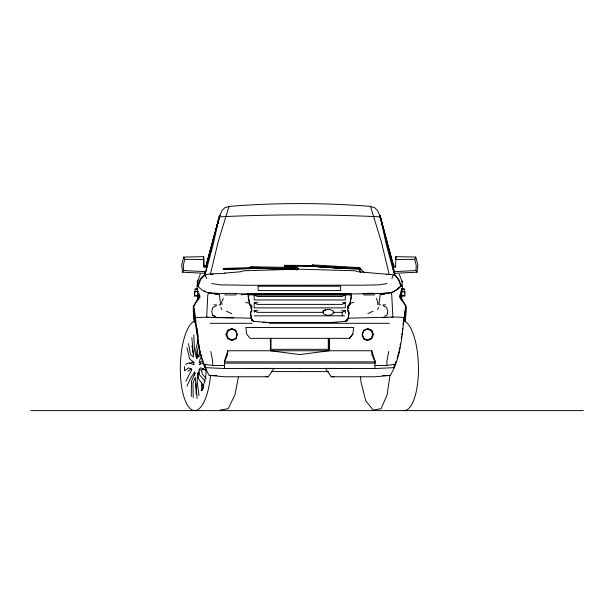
<?xml version="1.0" encoding="UTF-8"?>
<svg xmlns="http://www.w3.org/2000/svg" width="614" height="614" viewBox="0 0 614 614"><rect width="100%" height="100%" fill="white"/><g stroke="black" fill="none" stroke-linecap="round" stroke-linejoin="round"><path stroke-width="0.92" d="M194.377 320.899L193.333 311.812L193.333 306.348L197.938 298.619M193.763 311.191L193.94 306.209L200.049 295.94M198.414 296.055L194.638 295.91L194.638 291.642L198.414 291.796M197.946 299.67L197.946 296.831L198.675 296.831L198.944 299.056M250.896 308.665L250.896 306.332L249.545 304.321M254.204 312.38L254.204 310.653L258.003 310.653M270.421 350.763L270.421 338.337L270.421 350.763L299.762 354.577L329.112 350.755L329.112 338.337L329.112 350.763M271.004 338.337L271.004 349.32L328.298 349.32L328.298 338.337M342.221 315.834L342.221 312.349L345.321 310.653L345.321 313.247M351.193 293.999L351.277 296.316L349.911 303.423L347.793 306.348L347.793 310.976L349.028 312.979L348.161 319.08M224.517 360.971L227.794 350.755L371.739 350.755L371.915 354.577L375.016 361.861L375.016 363.143L224.517 363.143M379.813 216.159L380.02 215.399L393.605 266.008M400.029 298.297L400.052 294.459L401.088 293.039L400.65 298.841M401.587 299.993L401.587 296.831L400.75 297.184L401.587 297.184M404.396 293.308L404.396 289.048L401.802 288.964M404.396 289.048L402.032 289.255M401.119 296.055L404.895 295.787L401.119 295.649M194.638 295.91L194.638 291.527L198.414 291.381M210.617 251.264L210.64 249.414L219.091 216.942L219.689 215.437L220.357 215.76L219.72 215.752M191.261 396.506L191.499 381.033L195.221 372.974M395.846 259.469L395.9 256.69L415.755 257.043L417.819 264.642L417.029 272.209L394.625 273.314L393.919 271.649L415.901 270.544L417.029 272.209M194.615 375.284L194.692 371.823L190.401 378.615L186.948 386.129M184.507 369.996L184.591 366.504M200.279 353.933L200.317 352.298M393.666 270.728L392.638 267.059L395.516 267.059L395.9 256.69M235.922 293.699L248.34 293.999L248.256 296.316L249.622 303.423L251.74 306.348L251.74 310.976L250.504 312.979L251.249 318.213M227.794 350.755L227.617 354.577L224.517 361.861L375.016 361.861M250.681 267.819L295.825 268.518L295.948 269.216L250.781 268.264L250.681 267.819L250.735 266.814L297.184 267.512L298.312 269.016M206.258 369.106L205.782 376.466L202.305 390.389M250.028 268.725L223.335 269.392L223.404 268.425L258.394 267.397M405.063 313.332L405.171 311.927M400.681 299.11L401.495 288.757L400.627 297.283M415.901 270.544L416.277 265.747L414.78 259.308L415.755 257.043M401.341 300.829L401.863 294.252M402.009 292.371L402.6 284.858M402.5 331.115L402.761 328.444M403.106 324.875L403.367 322.197M405.424 308.42C401.786 330.877 402.37 355.046 390.32 375.43L375.016 376.766L331.284 376.766L325.389 368.377L352.613 368.546M404.964 320.968L405.248 318.29M246.912 368.546L274.143 368.377L268.249 376.766L224.517 376.766L209.205 375.43C197.102 355.053 197.723 330.892 194.108 308.42M352.889 333.993L353.656 327.523L245.869 327.523L246.636 333.993L250.067 338.337L349.466 338.337L352.889 333.993L349.466 338.329M404.511 321.629L405.225 311.221M404.887 321.667L405.762 306.939M405.524 313.693L405.601 311.26L404.81 317.707L403.912 320.447M360.479 272.562L358.63 268.61L312.511 265.9L312.434 266.338L284.389 266.407L284.589 265.317L315.258 265.532M405.04 321.744L406.192 311.812L406.192 306.348L401.134 297.844M390.036 375.093L387.127 394.856L381.11 408.678L373.228 410.045L365.729 400.858L360.894 381.509L360.602 376.904M303.04 266.299L312.365 266.253L344.001 268.448L312.434 266.338L312.511 264.895L359.735 267.627L363.933 272.462M401.295 338.514L401.594 336.664M401.901 334.814L402.201 332.965M399.791 347.532L399.031 352.029L397.035 358.085M400.09 345.736L400.389 343.932M395.516 267.059L395.715 265.969L392.63 265.969M388.731 351.484L386.889 361.04L386.889 365.491L375.016 365.491M238.424 376.973L234.916 394.856L228.216 408.678L220.272 410.045M197.309 354.854L196.511 358.392L194.4 349.09L193.794 334.845M203.633 256.69L203.81 265.969L206.895 265.969L206.895 267.059L204.017 267.059L203.633 256.69L183.778 257.043L184.753 259.308L183.256 265.747L183.632 270.544L182.504 272.209L204.907 273.314L206.634 267.973M394.426 274.78L386.267 244.326L380.281 216.681L377.572 210.663L374.862 207.854L370.495 206.404C323.424 202.635 276.108 202.635 229.037 206.404L218.177 241.709L210.341 274.435L213.165 274.366M205.03 272.117L204.585 273.936L205.015 274.865L200.617 279.685L198.276 286.078L197.171 282.179L200.333 274.197M206.15 267.574L210.64 249.414L210.94 251.233M218.745 219.812L219.474 217.026M218.753 219.858L219.474 217.08M359.735 267.627L359.589 268.188L360.717 269.569M205.107 274.78L213.219 244.326L219.252 216.681L221.961 210.663L224.67 207.854L229.037 206.404M197.969 341.046L195.82 349.09L197.186 358.392M206.181 265.824L219.812 215.437M206.312 265.386L212.022 244.242M212.521 242.407L214.509 235.047L206.35 265.309M219.467 216.665L215 233.213L219.467 216.681M183.778 257.043L181.713 264.642L182.504 272.209M205.928 266.008L219.559 216.358M399.192 274.197L402.362 282.179L401.249 286.078L393.513 291.742M208.491 292.74L207.77 295.119L206.665 317.2L251.372 318.198L253.712 321.69M198.806 345.705L197.432 350.218L198.023 357.018L199.504 356.059M403.759 319.725L404.434 317.668M393.904 367.617L395.9 361.554M235.945 338.813L236.989 334.538L235.477 330.716L232 329.173L231.693 328.498L227.641 330.263L225.967 334.561L227.779 338.744L231.854 340.54L235.945 338.813L237.388 334.538L235.699 330.263L231.693 328.498M236.398 293.73C223.88 291.819 206.972 297.913 197.9 286.04C200.072 270.16 213.365 274.949 225.008 273.146M235.699 338.36L232.146 339.941L228.393 338.36L226.773 334.553L228.278 330.716L232 329.173M363.749 330.263L362.06 334.538L363.511 338.813L367.609 340.54L371.693 338.744L373.504 334.561L371.823 330.263L367.771 328.498L363.749 330.263L362.467 334.538L363.764 338.36L367.609 340.54M223.281 298.358L221.501 302.664L222.214 304.39M377.318 304.39L378.032 302.664L376.252 298.358M367.325 339.941L371.079 338.36L372.706 334.553L371.201 330.716L367.464 329.173L363.979 330.716M377.633 309.64L378.638 307.338M367.464 329.173L367.771 328.498M200.571 352.06L198.023 357.018M197.171 282.179L198 280.452M235.477 330.716L235.699 330.263M322.695 312.342L323.424 310.853M231.854 340.54L232.146 339.941M201.829 355.629L200.164 358.822L199.136 362.767L202.912 360.441M185.896 381.233L191.829 369.613L188.767 367.786L184.484 370.871M391.962 278.526C394.288 268.134 400.013 283.323 400.873 286.04C391.932 297.805 375.246 291.88 362.851 293.699M363.511 338.813L363.764 338.36M219.091 216.942L225.722 216.542C275.057 214.347 324.476 214.347 373.803 216.542L380.442 216.942L394.948 273.936L394.518 274.865L398.916 279.685L401.249 286.078L400.42 286.078M251.74 310.093L250.504 312.096L251.755 320.608L254.48 321.406L269.446 322.55M346.288 320.992L348.161 318.198L349.028 312.096L347.793 310.093M349.988 304.321L348.637 306.332L348.637 308.665M193.333 311.812L193.709 311.283M347.793 307.238L349.911 304.306L351.277 297.199L351.17 294.889L248.363 294.889L248.256 297.199L249.622 304.306L251.74 307.238M205.176 381.317L199.558 374.893L199.113 369.613L200.532 367.786L206.473 370.488M200.97 390.358L203.71 387.119M202.382 388.946L203.687 387.58M330.086 322.55L345.053 321.406L348.161 318.198L396.46 316.993L403.59 317.484M397.573 288.994L399.284 287.245M347.793 306.348L349.78 304.329M199.113 369.613L201.499 370.234L203.142 368.707L206.534 370.28M187.892 371.332L191.461 368.707M371.201 330.716L371.823 330.263M227.779 338.744L228.393 338.36M324.085 310.484L325.412 309.755M345.321 294.797L342.221 296.493L257.312 296.493L254.204 294.797L254.204 299.977L345.321 299.977L345.321 294.797L254.204 294.797M345.321 302.694L342.221 304.39L257.312 304.39L254.204 302.694L254.204 307.875L345.321 307.875L345.321 302.694L342.474 302.694M200.832 363.987L199.304 364.747L200.509 362.889L203.994 363.826M384.571 316.21L387.112 315.013L387.764 311.175L386.597 307.338L383.052 305.741M367.847 313.631L373.082 311.221M216.481 305.741L212.935 307.338L211.769 311.175L212.421 315.013L216.727 317.653L212.306 317.446M185.512 364.386L189.028 362.889L194.078 364.747L192.988 362.091L189.787 363.227M350.794 293.968L247.987 293.968L350.794 293.968L382.015 293.461L391.041 292.74L392.691 292.072M349.911 303.423L353.864 302.257M345.053 321.406L347.777 320.608M386.889 365.491L394.203 364.302L394.28 367.648L375.016 368.515L299.386 368.515M387.127 283.568L378.899 284.858L361.753 285.18L248.777 285.28L219.881 284.858L211.646 283.568M241.125 294.812L248.34 293.999M382.015 293.461L386.329 293.093M224.632 273.107L240.412 271.787L244.119 270.751L299.386 269.155L354.662 270.751L358.361 271.787L389.192 274.435L381.302 241.709L370.495 206.404M195.943 317.484L208.069 317.254M382.806 317.653L387.219 317.446M223.335 269.392L250.781 268.264L267.765 268.471M401.119 291.796L404.895 291.642M194.638 295.787L198.414 295.649M391.463 317.254L392.868 317.2L391.763 295.119L391.041 292.74M197.731 288.964L195.137 289.048L195.137 291.719M331.284 376.766L334.139 376.697M382.706 375.599L390.32 375.43M336.764 322.534L262.761 322.534M395.7 259.538L414.78 259.308M284.389 266.407L295.58 266.346M225.967 334.561L226.773 334.553M329.71 368.538L352.236 368.507M205.606 271.649L183.632 270.544M197.9 286.04L198.729 286.04M214.816 294.52L219.298 294.52L220.656 304.859L218.983 304.859M384.709 294.52L380.227 294.52L378.876 304.859L380.542 304.859M224.709 294.912L235.929 294.912M363.603 294.912L374.824 294.912M198.782 297.184L197.946 297.184L197.946 299.993M254.204 302.694L258.003 302.694M213.902 304.859L216.481 304.859M383.052 304.859L385.63 304.859M323.494 310.653L325.389 310.653M341.53 310.653L345.321 310.653M323.355 312.349L257.312 312.349L254.204 310.653M332.788 312.349L342.221 312.349M254.204 315.834L344.546 315.834M210.234 323.302L251.87 323.302M269.446 323.302L389.299 323.302M269.446 368.561L224.517 368.507L205.245 367.648L205.329 364.302L212.644 365.491L224.517 365.491M269.07 368.538L299.762 368.538M271.25 371.608L328.482 371.608M201.407 385.769L203.234 385.769M30.7 410.612L583.285 410.612M267.881 268.709L281.972 268.725L280.03 268.617M372.706 334.553L373.504 334.561M184.753 259.308L203.833 259.538M257.466 267.397L250.842 267.29L250.735 266.814M289.647 267.95L293.438 268.011M216.351 317.622L233.52 317.891M386.367 274.366L389.192 274.435M209.205 375.43L216.826 375.599M265.394 376.697L268.249 376.766M402.063 291.42L404.895 291.527L404.895 295.91M195.137 289.163L197.501 289.255M323.747 266.039L325.635 266.154M334.123 266.66L336.012 266.775M344.5 267.282L346.388 267.397M354.869 267.904L356.757 268.019M312.434 266.338L358.538 269.308M388.815 274.397L393.175 274.688M312.434 265.363L315.304 265.563M208.115 292.701L217.517 293.461L214.931 293.239M245.669 302.257L249.622 303.423M226.451 311.221L231.678 313.631M212.421 315.013L214.954 316.21M371.079 338.36L371.693 338.744M204.285 290.79L205.636 291.711M227.641 330.263L228.278 330.716M194.339 362.767L189.58 358.822L186.948 347.639M249.752 304.329L251.74 306.348M206.135 378.462L202.39 374.225L201.499 370.234M203.894 386.206L198.368 378.615L198.345 371.823M298.274 269.584L297.184 267.512M358.63 268.61L361.017 272.102M251.372 319.08L252.308 320.477M399.476 295.94L405.593 306.209M204.731 274.75L206.818 278.526M295.825 268.518L296.677 270.106M401.533 280.452L402.362 282.179M198.514 374.617L197.769 372.982L197.155 381.056L199.005 395.631M220.894 307.338L221.9 309.64M380.442 216.942L379.843 215.437L393.351 265.824M199.412 296.14L199.934 297.621M204.869 367.617L199.742 352.029L193.556 311.221L194.362 322.465M371.739 350.755L375.016 360.971M195.613 320.447L193.932 311.26M379.813 215.767L383.044 227.694M383.527 229.529L385.523 236.889M386.006 238.7L393.467 266.299M388.363 249.737L389.107 252.492M393.129 267.804L393.881 270.559M379.813 216.097L381.747 223.565M382.238 225.376L382.959 228.193M385.868 239.299L386.352 241.148M210.802 351.484L212.644 361.04L212.644 365.491M188.475 343.61L190.555 354.616L193.533 357.018L191.844 337.593M203.81 265.969L204.017 267.059M191.898 345.789L193.441 354.071M196.971 327.822L198.276 337.309M197.317 338.529L197.946 343.142M194.646 321.667L193.809 312.81M223.404 268.425L223.519 269.523M197.109 398.417L195.283 377.311L192.996 382.944L193.164 397.488M196.933 284.858L198.038 298.949M194.116 315.535L194.285 318.29M198.506 294.213L198.445 293.039L199.481 294.459L199.504 296.462M201.546 382.077L201.883 390.535M195.95 383.174L196.096 394.088M312.511 264.895L312.511 265.9M401.587 296.831L401.587 299.67M375.016 360.955L375.016 368.515M284.589 265.317L284.589 266.284M224.517 360.955L224.517 368.515M403.421 320.685A45.091 15.419 88.4 0 1 418.456 367.771A45.091 15.419 88.4 0 1 404.104 410.612M210.602 375.269A45.091 15.419 -88.4 0 1 192.957 410.329A45.091 15.419 -88.4 0 1 180.37 365.246A45.091 15.419 -88.4 0 1 195.359 320.685M258.11 286.216L258.11 290.568L340.67 290.568L340.67 286.216L258.11 286.216M223.78 268.456L223.895 269.554L223.78 268.456M218.262 221.662L216.811 227.234L218.269 221.708M323.655 310.853L322.926 312.342L323.655 313.838C326.387 315.78 330.34 315.78 333.072 313.838L333.801 312.342L333.072 310.853C330.34 308.903 326.387 308.903 323.655 310.853"/></g></svg>
